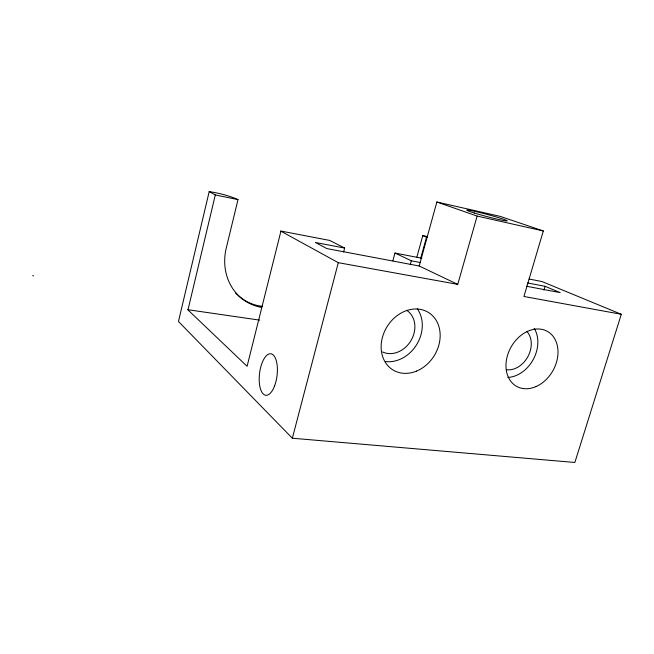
<?xml version="1.0" encoding="UTF-8"?>
<svg xmlns="http://www.w3.org/2000/svg" width="654" height="654" viewBox="0 0 654 654"><rect width="100%" height="100%" fill="white"/><g stroke="black" fill="none" stroke-linecap="round" stroke-linejoin="round"><path stroke-width="0.98" d="M261.616 307.421A53.35 47.938 -58.1 0 1 226.259 248.079L237.999 199.601C228.884 195.571 219.18 193.192 209.198 191.581L178.46 321.49L292.354 438.221L574.85 462.468L621.3 314.288L541.937 281.539L529.07 279.021M292.354 438.221L338.29 262.679L280.607 231.026M343.62 252.011L344.65 248.062L329.779 240.443L280.95 231.066L247.089 366.289L187.739 309.694M392.866 260.815L394.967 253.049L421.912 258.256M410.246 264.723L411.325 260.791L394.967 253.049M416.909 257.006L422.786 235.62L427.602 236.609M420.686 258.371L426.383 237.704M436.864 202.012L477.126 216.082L457.743 284.376L419.189 265.998L436.864 202.012L500.302 216.409L543.319 230.96L523.928 296.483L621.3 314.288M543.915 290.18L545.076 286.297L527.639 282.969M259.646 320.133L188.017 309.734L215.305 194.949L209.198 191.581M32.7 275.653L33.591 275.792M338.29 262.679L457.743 284.376M526.38 286.231L560.216 292.624L545.076 286.297M419.189 265.998L326.812 248.585L315.375 242.479L344.65 248.062M411.325 260.791L420.318 262.507M237.999 199.601L215.027 194.892M477.126 216.082L543.319 230.96M422.786 235.62L427.291 237.5M262.597 306.374A53.088 47.775 -58.1 0 1 238.309 295.657M237.598 295.011A53.088 47.775 -58.1 0 1 235.53 292.959M262.311 306.522A56.121 50.66 -58.1 0 1 259.425 306.432M406.706 310.315A24.108 19.996 -58.1 0 1 411.113 340.374A24.108 19.996 -58.1 0 1 382.565 351.95M526.936 331.513A22.53 17.437 -60.7 0 1 527.958 356.528A22.53 17.437 -60.7 0 1 506.392 369.739M417.252 308.762A32.716 27.141 -58.1 0 1 416.827 344.356A32.716 27.141 -58.1 0 1 385.419 361.531M534.212 328.357A30.583 23.667 -60.8 0 1 533.345 359.332A30.583 23.667 -60.8 0 1 507.831 377.423M274.525 386.073A20.895 8.821 -83.1 0 0 270.96 353.789A20.895 8.821 -83.1 0 0 259.425 383.669A20.895 8.821 -83.1 0 0 274.525 386.073M416.565 371.08A33.787 27.689 -58.1 0 0 432.735 315.882A33.787 27.689 -58.1 0 0 382.655 336.54A33.787 27.689 -58.1 0 0 416.565 371.08M536.108 386.53A31.515 24.043 -60.7 0 0 552.18 335.224A31.515 24.043 -60.7 0 0 507.668 354.852A31.515 24.043 -60.7 0 0 536.108 386.53M474.518 213.057A20.879 1.079 14.9 0 0 506.997 220.954A20.879 1.079 14.9 0 0 479.578 212.485A20.879 1.079 14.9 0 0 474.518 213.057"/></g></svg>
